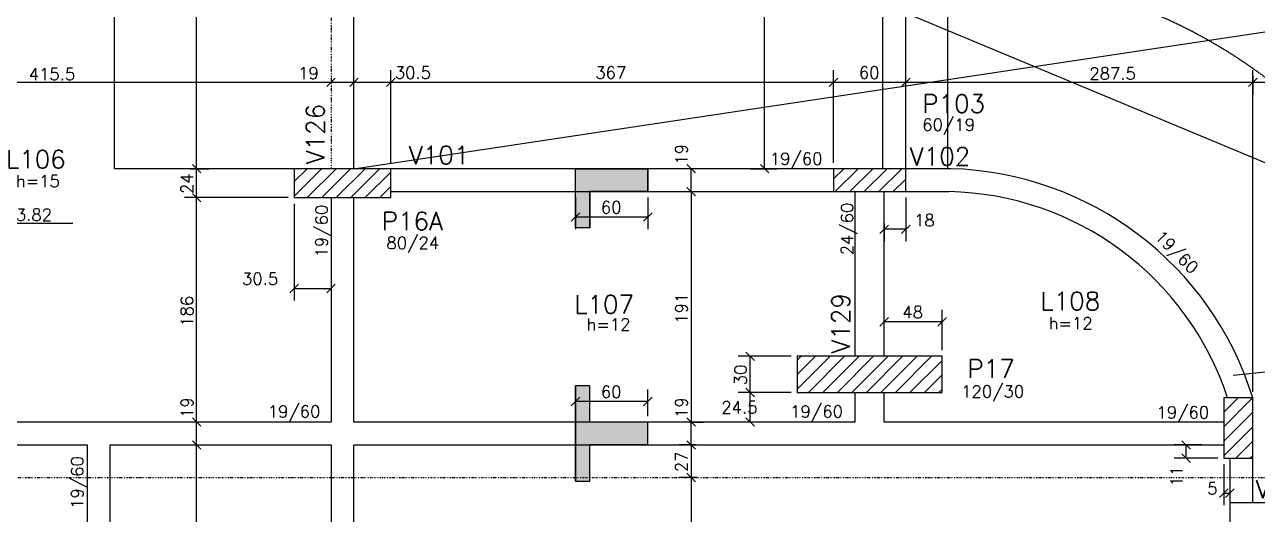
# Model space of a CAD drawing. Extents: x 880 to 7065, y 666 to 4166.
# Drawn here: x 3869 to 4890, y 2855 to 3260 of the extents above; entities that cross this region are included whole.
import ezdxf

# ---------------------------------------------------------------- set-up
doc = ezdxf.new("R2010")
doc.units = 0
doc.header["$MEASUREMENT"] = 0
doc.linetypes.add('ESTILO_TQS_0004', pattern=[2, 0.5, -0.4, 0.1, -0.4, 0.1, -0.5])
doc.linetypes.add('ESTILO_TQS_0005', pattern=[0.4, 0.3, -0.1])
for name, color, linetype in [('2', 2, 'CONTINUOUS'), ('3', 3, 'CONTINUOUS'), ('4', 4, 'CONTINUOUS'), ('6', 6, 'CONTINUOUS'), ('7', 7, 'CONTINUOUS'), ('8', 8, 'CONTINUOUS'), ('9', 9, 'CONTINUOUS')]:
    doc.layers.add(name, color=color, linetype=linetype)
doc.styles.get("Standard").update_dxf_attribs({"font": 'ROMANS.SHX'})

msp = doc.modelspace()

# ---------------------------------------------------------------- linework, layer by layer
at = {"layer": '2', "linetype": 'Continuous'}
for p, q in [((4118.995966, 3209.130716), (4126.067034, 3216.201784)), ((4118.995966, 3209.130716), (4126.067034, 3216.201784)), ((4137.995966, 3209.130716), (4145.067034, 3216.201784)), ((4137.995966, 3209.130716), (4145.067034, 3216.201784)), ((4168.495966, 3209.130716), (4175.567034, 3216.201784)), ((4168.495966, 3209.130716), (4175.567034, 3216.201784)), ((4535.495966, 3209.130716), (4542.567034, 3216.201784)), ((4535.495966, 3209.130716), (4542.567034, 3216.201784)), ((4595.495966, 3209.130716), (4602.567034, 3216.201784)), ((4595.495966, 3209.130716), (4602.567034, 3216.201784)), ((4882.995966, 3209.130716), (4890.067034, 3216.201784)), ((4882.995966, 3209.130716), (4890.067034, 3216.201784)), ((4882.995966, 3209.130716), (4890.067034, 3216.201784)), ((4014.684261, 3137.528966), (4007.613194, 3144.600034)), ((4014.684261, 3137.528966), (4007.613194, 3144.600034)), ((4014.684261, 3137.528966), (4007.613194, 3144.600034)), ((4424.524719, 3137.528966), (4417.453651, 3144.600034)), ((4424.524719, 3137.528966), (4417.453651, 3144.600034)), ((4485.506357, 3137.528966), (4478.435289, 3144.600034)), ((4132.0315, 3129.0645), (4132.0315, 3129.0645)), ((4569.0315, 3131.5645), (4569.0315, 3131.5645)), ((4014.684261, 3113.528966), (4007.613194, 3120.600034)), ((4014.684261, 3113.528966), (4007.613194, 3120.600034)), ((4424.524719, 3118.528966), (4417.453651, 3125.600034)), ((4424.524719, 3118.528966), (4417.453651, 3125.600034)), ((4417.453651, 3125.600034), (4424.524719, 3118.528966)), ((4328.666198, 3104.564479), (4321.595131, 3097.493411)), ((4388.666198, 3104.564479), (4381.595131, 3097.493411)), ((4584.567034, 3094.380051), (4577.495966, 3087.308983)), ((4602.567034, 3094.380051), (4595.495966, 3087.308983)), ((4088.495966, 3038.306526), (4095.567034, 3045.377594)), ((4118.995966, 3038.306526), (4126.067034, 3045.377594)), ((4584.567034, 3017.734322), (4577.495966, 3010.663254)), ((4632.567034, 3017.734322), (4625.495966, 3010.663254)), ((4473.519757, 2982.028966), (4466.448689, 2989.100034)), ((4569.0315, 2970.5645), (4569.0315, 2970.5645)), ((4473.519757, 2952.028966), (4466.448689, 2959.100034)), ((4473.519757, 2952.028966), (4466.448689, 2959.100034)), ((4328.666198, 2951.660483), (4321.595131, 2944.589416)), ((4388.666198, 2951.660483), (4381.595131, 2944.589416)), ((4014.684261, 2927.528966), (4007.613194, 2934.600034)), ((4014.684261, 2927.528966), (4007.613194, 2934.600034)), ((4424.524719, 2927.528966), (4417.453651, 2934.600034)), ((4424.524719, 2927.528966), (4417.453651, 2934.600034)), ((4417.453651, 2934.600034), (4424.524719, 2927.528966)), ((4473.519757, 2927.528966), (4466.448689, 2934.600034)), ((4874.5315, 2926.0645), (4874.5315, 2926.0645)), ((4014.684261, 2908.528966), (4007.613194, 2915.600034)), ((4014.684261, 2908.528966), (4007.613194, 2915.600034)), ((4424.524719, 2908.528966), (4417.453651, 2915.600034)), ((4424.524719, 2908.528966), (4417.453651, 2915.600034)), ((4417.453651, 2915.600034), (4424.524719, 2908.528966)), ((4834.857081, 2908.528966), (4827.786013, 2915.600034)), ((4834.857081, 2897.528966), (4827.786013, 2904.600034)), ((4417.453651, 2888.600034), (4424.524719, 2881.528966)), ((4417.453651, 2888.600034), (4424.524719, 2881.528966)), ((4858.995966, 2868.627341), (4866.067034, 2875.698409)), ((4863.995966, 2868.627341), (4871.067034, 2875.698409))]:
    msp.add_line(p, q, dxfattribs=at)
at = {"layer": '3', "linetype": 'Continuous'}
for p, q in [((4092.0315, 3118.345462), (4114.750538, 3141.0645)), ((4092.0315, 3130.366278), (4102.729722, 3141.0645)), ((4102.771353, 3117.0645), (4126.771353, 3141.0645)), ((4114.792168, 3117.0645), (4138.792168, 3141.0645)), ((4126.812984, 3117.0645), (4150.812984, 3141.0645)), ((4138.833799, 3117.0645), (4162.833799, 3141.0645)), ((4150.854614, 3117.0645), (4172.0315, 3138.241386)), ((4539.0315, 3132.596112), (4547.499888, 3141.0645)), ((4540.520703, 3122.0645), (4559.520703, 3141.0645)), ((4552.541518, 3122.0645), (4571.541518, 3141.0645)), ((4564.562334, 3122.0645), (4583.562334, 3141.0645)), ((4576.583149, 3122.0645), (4595.583149, 3141.0645)), ((4588.603964, 3122.0645), (4599.0315, 3132.492036)), ((4162.875429, 3117.0645), (4172.0315, 3126.220571)), ((4557.0315, 2985.5645), (4557.0315, 3122.0645)), ((4581.0315, 2985.5645), (4581.0315, 3122.0645)), ((3836.508616, 3095.879997), (3908.438052, 3095.879997)), ((4509.0315, 2958.346329), (4536.249671, 2985.5645)), ((4509.0315, 2970.367144), (4524.228856, 2985.5645)), ((4509.0315, 2982.387959), (4512.208041, 2985.5645)), ((4518.270486, 2955.5645), (4548.270486, 2985.5645)), ((4530.291302, 2955.5645), (4560.291302, 2985.5645)), ((4542.312117, 2955.5645), (4572.312117, 2985.5645)), ((4554.332932, 2955.5645), (4584.332932, 2985.5645)), ((4566.353748, 2955.5645), (4596.353748, 2985.5645)), ((4578.374563, 2955.5645), (4608.374563, 2985.5645)), ((4590.395378, 2955.5645), (4620.395378, 2985.5645)), ((4602.416193, 2955.5645), (4629.0315, 2982.179807)), ((4614.437009, 2955.5645), (4629.0315, 2970.158991)), ((4557.0315, 2931.0645), (4557.0315, 2955.5645)), ((4581.0315, 2931.0645), (4581.0315, 2955.5645)), ((4626.457824, 2955.5645), (4629.0315, 2958.138176)), ((4862.5315, 2927.18024), (4886.41576, 2951.0645)), ((4862.5315, 2939.201055), (4874.394945, 2951.0645)), ((4862.5315, 2915.159425), (4886.5315, 2939.159425)), ((4862.5315, 2903.138609), (4886.5315, 2927.138609)), ((4141.5315, 2912.0645), (4584.0315, 2912.0645)), ((4872.478206, 2901.0645), (4886.5315, 2915.117794)), ((4884.499021, 2901.0645), (4886.5315, 2903.096979))]:
    msp.add_line(p, q, dxfattribs=at)
at = {"layer": '3', "linetype": 'ESTILO_TQS_0004'}
msp.add_lwpolyline([(4122.5315, 3462.0645), (4122.5315, 3141.0645)], dxfattribs=at)
at = {"layer": '3', "linetype": 'Continuous'}
for points in [[(4141.5315, 3141.0645), (4141.5315, 3444.064515)], [(4539.0315, 3141.0645), (4172.0315, 3141.0645)], [(4636.150397, 3141.0645), (4599.0315, 3141.0645)], [(4122.5315, 3117.0645), (4122.5315, 2931.0645)], [(4141.5315, 2931.0645), (4141.5315, 3117.0645)], [(4172.0315, 3122.0645), (4539.0315, 3122.0645)], [(4599.0315, 3122.0645), (4634.709888, 3122.0645)], [(3930.0315, 2931.0645), (3707.0315, 2931.0645)], [(4122.5315, 2931.0645), (3930.0315, 2931.0645)], [(4557.0315, 2931.0645), (4141.5315, 2931.0645)], [(4862.5315, 2931.0645), (4581.0315, 2931.0645)], [(3707.0315, 2912.0645), (3920.5315, 2912.0645)], [(3920.5315, 2912.0645), (3920.5315, 2760.0645)], [(3939.5315, 2912.0645), (4122.5315, 2912.0645)], [(3939.5315, 2760.0645), (3939.5315, 2912.0645)], [(4122.5315, 2912.0645), (4122.5315, 2760.0645)], [(4141.5315, 2760.0645), (4141.5315, 2912.0645)], [(4584.0315, 2912.0645), (4862.5315, 2912.0645)], [(4867.5315, 2901.0645), (4867.5315, 2854.634879)], [(4886.5315, 2864.134879), (4886.5315, 2901.0645)], [(5246.746549, 2864.134879), (4867.5315, 2864.134879)], [(4867.5315, 2854.634879), (4867.5315, 2760.0645)]]:
    msp.add_lwpolyline(points, dxfattribs=at)
for centre, radius, start, end in [((4628.899784, 2871.534159), 269.627847, 17.155341, 88.459063), ((4629.656668, 2873.743674), 248.372236, 18.138211, 88.834217)]:
    msp.add_arc(centre, radius, start, end, dxfattribs=at)
at = {"layer": '6', "linetype": 'Continuous'}
for p, q in [((4325.130664, 3141.0645), (4385.130664, 3141.0645)), ((4325.130664, 3141.0645), (4325.130664, 3141.0645)), ((4325.130664, 3141.0645), (4325.130664, 3141.0645)), ((4325.130664, 3122.0645), (4325.130664, 3141.0645)), ((4385.130664, 3122.0645), (4385.130664, 3141.0645)), ((4325.130664, 3092.0645), (4325.130664, 3122.0645)), ((4337.130664, 3122.0645), (4385.130664, 3122.0645)), ((4337.130664, 3092.0645), (4337.130664, 3122.0645)), ((4325.130664, 2931.0645), (4325.130664, 2961.0645)), ((4337.130664, 2931.0645), (4337.130664, 2961.0645)), ((4325.130664, 2912.0645), (4325.130664, 2931.0645)), ((4385.130664, 2931.0645), (4337.130664, 2931.0645)), ((4385.130664, 2912.0645), (4385.130664, 2931.0645)), ((4325.130664, 2882.0645), (4325.130664, 2912.0645)), ((4385.130664, 2912.0645), (4337.130664, 2912.0645)), ((4337.130664, 2882.0645), (4337.130664, 2912.0645))]:
    msp.add_line(p, q, dxfattribs=at)
at = {"layer": '7', "linetype": 'Continuous'}
for points in [[(4092.0315, 3117.0645), (4172.0315, 3117.0645), (4172.0315, 3141.0645), (4092.0315, 3141.0645), (4092.0315, 3117.0645)], [(4539.0315, 3122.0645), (4599.0315, 3122.0645), (4599.0315, 3141.0645), (4539.0315, 3141.0645), (4539.0315, 3122.0645)], [(4509.0315, 2955.5645), (4629.0315, 2955.5645), (4629.0315, 2985.5645), (4509.0315, 2985.5645), (4509.0315, 2955.5645)], [(4862.5315, 2901.0645), (4886.5315, 2901.0645), (4886.5315, 2951.0645), (4862.5315, 2951.0645), (4862.5315, 2901.0645)]]:
    msp.add_lwpolyline(points, dxfattribs=at)
at = {"layer": '8', "linetype": 'Continuous'}
msp.add_line((4325.130664, 3141.0645), (4325.130664, 3141.0645), dxfattribs=at)
for points in [[(4325.130664, 3141.0645), (4385.130664, 3141.0645), (4385.130664, 3122.0645), (4337.130664, 3122.0645), (4337.130664, 3092.0645), (4325.130664, 3092.0645), (4325.130664, 3141.0645)], [(4325.130664, 2882.0645), (4337.130664, 2882.0645), (4337.130664, 2912.0645), (4385.130664, 2912.0645), (4385.130664, 2931.0645), (4337.130664, 2931.0645), (4337.130664, 2961.0645), (4325.130664, 2961.0645), (4325.130664, 2882.0645)]]:
    msp.add_lwpolyline(points, dxfattribs=at)
for points in [[(4325.130664, 3141.0645), (4385.130664, 3141.0645), (4385.130664, 3122.0645)], [(4325.130664, 3141.0645), (4385.130664, 3122.0645), (4337.130664, 3122.0645)], [(4325.130664, 3141.0645), (4337.130664, 3122.0645), (4337.130664, 3092.0645)], [(4325.130664, 3141.0645), (4337.130664, 3092.0645), (4325.130664, 3092.0645)], [(4325.130664, 3141.0645), (4325.130664, 3092.0645), (4325.130664, 3141.0645)], [(4337.130664, 2912.0645), (4337.130664, 2961.0645), (4325.130664, 2961.0645)], [(4337.130664, 2912.0645), (4325.130664, 2961.0645), (4337.130664, 2882.0645)], [(4337.130664, 2882.0645), (4325.130664, 2961.0645), (4325.130664, 2882.0645)], [(4337.130664, 2912.0645), (4337.130664, 2931.0645), (4337.130664, 2961.0645)], [(4337.130664, 2912.0645), (4385.130664, 2912.0645), (4337.130664, 2931.0645)], [(4337.130664, 2931.0645), (4385.130664, 2912.0645), (4385.130664, 2931.0645)]]:
    msp.add_solid(points, dxfattribs=at)
at = {"layer": '9', "linetype": 'ESTILO_TQS_0005'}
for p, q in [((4633.650397, 3464.134879), (4633.650397, 3141.0645)), ((3942.650397, 3461.0645), (3942.650397, 3141.0645)), ((4580.0315, 3141.0645), (4580.0315, 3460.5645)), ((4599.0315, 3141.0645), (4599.0315, 3460.5645)), ((4092.0315, 3141.0645), (3942.650397, 3141.0645))]:
    msp.add_line(p, q, dxfattribs=at)
at = {"layer": '9', "linetype": 'Continuous'}
for p, q in [((4011.148727, 3141.0645), (4011.148727, 3461.0645)), ((4141.5315, 3461.0645), (5230.017078, 3007.191724)), ((4481.970823, 3141.0645), (4481.970823, 3461.0645)), ((4141.5315, 3141.0645), (5069.632157, 3280.448422)), ((4172.0315, 3146.0645), (4172.0315, 3222.66625)), ((4539.0315, 3146.0645), (4539.0315, 3222.66625)), ((4599.0315, 3146.0645), (4599.0315, 3222.66625)), ((4886.5315, 2956.0645), (4886.5315, 3222.66625)), ((3707.0315, 3212.66625), (4122.5315, 3212.66625)), ((4122.5315, 3212.66625), (4141.5315, 3212.66625)), ((4141.5315, 3212.66625), (4172.0315, 3212.66625)), ((4172.0315, 3212.66625), (4539.0315, 3212.66625)), ((4539.0315, 3212.66625), (4599.0315, 3212.66625)), ((4599.0315, 3212.66625), (4886.5315, 3212.66625)), ((4886.5315, 3217.66625), (4886.5315, 3202.66625)), ((4886.5315, 3212.66625), (4988.0315, 3212.66625)), ((4087.0315, 3141.0645), (4001.148727, 3141.0645)), ((4006.148727, 3141.0645), (4021.148727, 3141.0645)), ((4011.148727, 3117.0645), (4011.148727, 3141.0645)), ((4420.989185, 3122.0645), (4420.989185, 3141.0645)), ((4469.832041, 3141.0645), (4491.970823, 3141.0645)), ((4087.0315, 3117.0645), (4001.148727, 3117.0645)), ((4011.148727, 2931.0645), (4011.148727, 3117.0645)), ((4325.130664, 3117.0645), (4325.130664, 3091.028945)), ((4385.130664, 3117.0645), (4385.130664, 3091.028945)), ((4420.989185, 3122.0645), (4420.989185, 2931.0645)), ((4599.0315, 3117.0645), (4599.0315, 3080.844517)), ((4092.0315, 3112.0645), (4092.0315, 3031.84206)), ((4385.130664, 3101.028945), (4325.130664, 3101.028945)), ((4581.0315, 3095.514332), (4581.0315, 3080.844517)), ((4599.0315, 3090.844517), (4581.0315, 3090.844517)), ((4092.0315, 3041.84206), (4122.5315, 3041.84206)), ((4122.5315, 3043.839717), (4122.5315, 3031.84206)), ((4581.0315, 3002.802418), (4581.0315, 3024.198788)), ((4629.0315, 3014.198788), (4581.0315, 3014.198788)), ((4629.0315, 2990.5645), (4629.0315, 3024.198788)), ((4504.0315, 2985.5645), (4459.984223, 2985.5645)), ((4469.984223, 2955.5645), (4469.984223, 2985.5645)), ((4870.414659, 2969.869496), (5047.583966, 2988.257475)), ((4325.130664, 2936.0645), (4325.130664, 2958.124949)), ((4385.130664, 2936.0645), (4385.130664, 2958.124949)), ((4504.0315, 2955.5645), (4459.984223, 2955.5645)), ((4469.984223, 2931.0645), (4469.984223, 2955.5645)), ((4385.130664, 2948.124949), (4325.130664, 2948.124949)), ((4011.148727, 2912.0645), (4011.148727, 2931.0645)), ((4420.989185, 2912.0645), (4420.989185, 2931.0645)), ((4421.215072, 2931.0645), (4430.989185, 2931.0645)), ((4481.325061, 2931.0645), (4459.984223, 2931.0645)), ((4011.148727, 2760.0645), (4011.148727, 2912.0645)), ((4425.205807, 2912.0645), (4410.989185, 2912.0645)), ((4420.989185, 2912.0645), (4420.989185, 2885.0645)), ((4844.376947, 2912.0645), (4821.321547, 2912.0645)), ((4831.321547, 2901.0645), (4831.321547, 2912.0645)), ((4857.5315, 2901.0645), (4821.321547, 2901.0645)), ((4862.5315, 2896.0645), (4862.5315, 2862.162875)), ((4425.701052, 2885.0645), (4410.989185, 2885.0645)), ((4420.989185, 2885.0645), (4420.989185, 2760.0645)), ((4862.5315, 2872.162875), (4867.5315, 2872.162875)), ((4867.5315, 2880.783615), (4867.5315, 2862.162875))]:
    msp.add_line(p, q, dxfattribs=at)
at = {"layer": '9', "linetype": 'ESTILO_TQS_0004'}
msp.add_line((1276.995262, 2885.0645), (5396.070911, 2885.0645), dxfattribs=at)
at = {"layer": '9', "linetype": 'ESTILO_TQS_0005'}
msp.add_arc((4633.650397, 2864.134879), 440, 0, 90, dxfattribs=at)

# ---------------------------------------------------------------- texts
at = {"layer": '2', "linetype": 'Continuous'}
for s, p in [('415.5', (3871.895319, 3214.485863)), ('19', (4095.275426, 3215.231255)), ('30.5', (4175.36483, 3215.66625)), ('367', (4341.5315, 3215.66625)), ('60', (4560.0315, 3215.66625)), ('287.5', (4751.04107, 3214.94937)), ('60', (4346.130664, 3104.028945)), ('18', (4605.778638, 3093.307305)), ('30.5', (4048.69817, 3044.84206)), ('48', (4596.0315, 3017.198788)), ('60', (4346.130664, 2951.124949)), ('24.5', (4446.001559, 2938.260574)), ('5', (4848.747018, 2871.10251))]:
    msp.add_text(s, height=10, dxfattribs=at).set_placement(p)
for s, p in [('19', (4417.989185, 3144.39783)), ('24', (4008.148727, 3120.0645)), ('186', (4008.148727, 3010.0645)), ('191', (4417.989185, 3012.5645)), ('30', (4466.984223, 2961.5645)), ('19', (4008.148727, 2934.39783)), ('19', (4417.989185, 2934.39783)), ('27', (4417.989185, 2889.5645)), ('11', (4828.321547, 2877.73117))]:
    msp.add_text(s, height=10, rotation=90, dxfattribs=at).set_placement(p)
at = {"layer": '3', "linetype": 'Continuous'}
for s, p in [('60/19', (4612.59311, 3172.49351)), ('19/60', (4486.185769, 3144.288476)), ('h=15', (3861.276681, 3125.81943)), ('813.82', (3844.107612, 3097.876537)), ('80/24', (4168.453532, 3074.575207)), ('h=12', (4334.332262, 3006.999327)), ('h=12', (4717.38905, 3007.990464)), ('120/30', (4644.797957, 2951.388301)), ('19/60', (4070.017193, 2934.8145)), ('19/60', (4503.154494, 2934.8145)), ('19/60', (4806.714585, 2934.086538))]:
    msp.add_text(s, height=10, dxfattribs=at).set_placement(p)
for s, rotation, p in [('19/60', 90, (4119.714521, 3067.510543)), ('24/60', 90, (4555.275508, 3069.229157)), ('19/60', 315, (4804.544552, 3084.012064)), ('19/60', 90, (3917.158632, 2859.073174))]:
    msp.add_text(s, height=10, rotation=rotation, dxfattribs=at).set_placement(p)
at = {"layer": '4', "linetype": 'Continuous'}
for s, p in [('P103', (4612.59311, 3187.49351)), ('V101', (4187.0315, 3144.8145)), ('V102', (4602.240926, 3143.718961)), ('L106', (3853.12564, 3141.381011)), ('P16A', (4164.572143, 3090.129691)), ('L107', (4324.166951, 3021.17563)), ('L108', (4710.612176, 3023.860985)), ('P17', (4649.993975, 2967.809541)), ('VR', (4889.009067, 2867.938308))]:
    msp.add_text(s, height=15, dxfattribs=at).set_placement(p)
for s, p in [('V126', (4117.033538, 3144.702749)), ('V129', (4552.485262, 2987.790454))]:
    msp.add_text(s, height=15, rotation=90, dxfattribs=at).set_placement(p)

doc.saveas('drawing.dxf')
